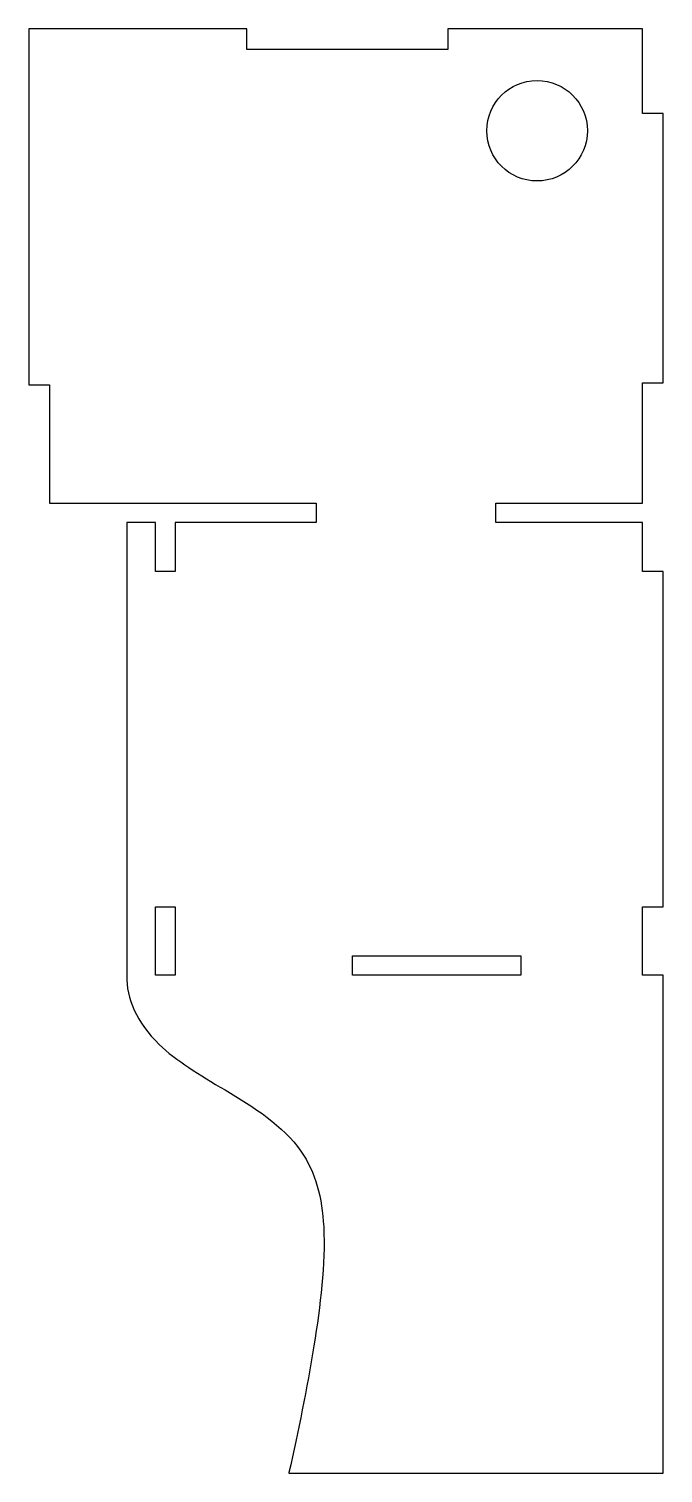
# Model space of a CAD drawing. Header units: millimetres. Extents: x -17 to 17, y -38.8 to 38.8.
import ezdxf

# ---------------------------------------------------------------- set-up
doc = ezdxf.new("R2010")
doc.units = ezdxf.units.MM
doc.layers.get('0').update_dxf_attribs({"linetype": 'CONTINUOUS'})

msp = doc.modelspace()

# ---------------------------------------------------------------- linework, layer by layer
for p, q in [((-5.335, 38.843), (-17.039, 38.843)), ((-17.039, 38.843), (-17.039, 19.705)), ((-5.335, 37.743), (-5.335, 38.843)), ((15.939, 38.843), (5.474, 38.843)), ((5.474, 38.843), (5.474, 37.743)), ((15.939, 34.295), (15.939, 38.843)), ((5.474, 37.743), (-5.335, 37.743)), ((17.039, 34.295), (15.939, 34.295)), ((17.039, 19.799), (17.039, 34.295)), ((-17.039, 19.705), (-15.939, 19.705)), ((-15.939, 19.705), (-15.939, 13.339)), ((15.939, 13.339), (15.939, 19.799)), ((15.939, 19.799), (17.039, 19.799)), ((-15.939, 13.339), (-1.605, 13.339)), ((-1.605, 13.339), (-1.605, 12.289)), ((8.054, 12.289), (8.054, 13.339)), ((8.054, 13.339), (15.939, 13.339)), ((-10.234, 12.289), (-11.784, 12.289)), ((-11.784, 12.289), (-11.784, -12.091)), ((-10.234, 9.661), (-10.234, 12.289)), ((-1.605, 12.289), (-9.184, 12.289)), ((-9.184, 12.289), (-9.184, 9.661)), ((15.939, 12.289), (8.054, 12.289)), ((15.939, 9.661), (15.939, 12.289)), ((-9.184, 9.661), (-10.234, 9.661)), ((17.039, 9.661), (15.939, 9.661)), ((17.039, -8.389), (17.039, 9.661)), ((-10.234, -12.066), (-10.234, -8.389)), ((-10.234, -8.389), (-9.184, -8.389)), ((-9.184, -8.389), (-9.184, -12.066)), ((15.939, -12.066), (15.939, -8.389)), ((15.939, -8.389), (17.039, -8.389)), ((0.351, -11.016), (9.396, -11.016)), ((0.351, -12.066), (0.351, -11.016)), ((9.396, -11.016), (9.396, -12.066)), ((-9.184, -12.066), (-10.234, -12.066)), ((9.396, -12.066), (0.351, -12.066)), ((17.039, -12.066), (15.939, -12.066)), ((17.039, -38.843), (17.039, -12.066)), ((-3.074, -38.843), (17.039, -38.843))]:
    msp.add_line(p, q)
msp.add_circle((10.268, 33.364), 2.702)
msp.add_open_spline([(-11.784, -12.091), (-11.802, -13.294), (-11.262, -14.601), (-10.038, -15.785), (-9.143, -16.65), (-7.861, -17.427), (-6.502, -18.232), (-4.956, -19.149), (-3.382, -20.145), (-2.42, -21.53), (-1.639, -22.655), (-1.279, -24.05), (-1.2, -25.595), (-1.097, -27.612), (-1.378, -29.822), (-1.727, -31.995), (-2.098, -34.305), (-2.563, -36.589), (-3.067, -38.813), (-3.069, -38.823), (-3.072, -38.833), (-3.074, -38.843)], degree=3, knots=[0, 0, 0, 0, 0.197722, 0.197722, 0.197722, 0.342181, 0.342181, 0.342181, 0.506636, 0.506636, 0.506636, 0.640227, 0.640227, 0.640227, 0.814578, 0.814578, 0.814578, 1, 1, 1, 1.000849, 1.000849, 1.000849, 1.000849])

doc.saveas('drawing.dxf')
